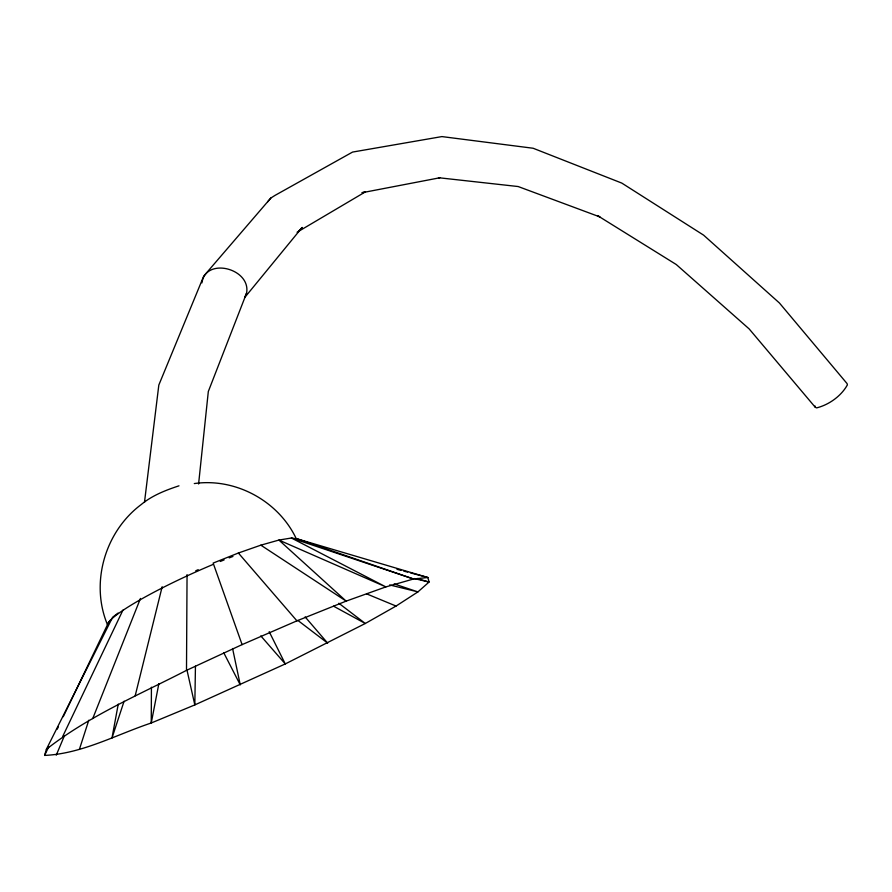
<?xml version="1.0" encoding="UTF-8"?>
<svg xmlns="http://www.w3.org/2000/svg" width="892" height="892" viewBox="0 0 892 892"><rect width="100%" height="100%" fill="white"/><g stroke="black" fill="none" stroke-linecap="round" stroke-linejoin="round"><path stroke-width="1.34" d="M151.428 687.186L151.25 722.988C116.272 734.651 81.986 753.762 44.6 755.413L46.373 749.302L112.615 617.242L118.079 613.049M46.373 749.302C88.721 716.086 138.929 694.868 186.495 670.371L187.052 574.615M195.448 666.146L194.824 704.903L151.25 722.988L158.854 683.685M201.904 282.898C205.651 256.517 251.276 268.682 246.56 293.167L208.315 391.51L198.593 483.999M144.471 502.408L158.821 385.054L203.733 276.107L270.845 198.035L275.026 195.393L352.563 152.075L441.908 136.588L533.126 148.25L621.802 183.094L703.621 235.154L779.418 302.99L847.054 383.571L847.4 384.876C841.189 396.07 829.047 404.745 816.682 407.878L815.333 407.343L749.168 328.925L676.259 264.523L597.484 215.563L599.926 216.946L518.163 186.54L438.496 177.709M118.257 704.111L111.968 738.074L124.088 701.212M135.183 695.793L162.166 586.724M79.466 749.135L88.787 720.234M92.735 718.573L140.457 598.443M246.56 293.167L244.72 297.515L302.165 227.427L298.898 231.106M56.241 755.189L64.324 735.978M62.518 736.837L122.94 610.117M44.6 755.413L48.804 746.671M57.222 729.177L58.426 726.679M63.232 716.689L108.3 622.995L110.463 620.118M267.645 201.782L270.845 198.035M186.93 669.836L194.824 704.903L285.273 663.938L365.296 623.486L396.059 606.047L417.924 591.898L429.052 582.063L427.892 577.514L297.66 539.013L291.405 538.01L278.906 540.073L260.843 545.168L238.387 553.018L213.143 563.086L242.1 644.615L186.495 670.371M297.081 232.243L365.464 191.825L362.096 192.65M195.749 570.769L198.236 569.676M242.1 644.615L296.936 620.843L346.163 601.119L385.879 586.903L413.509 578.997L427.892 577.514L410.42 572.876M178.98 485.828C165.622 490.221 152.053 495.528 141.137 504.604C105.044 531.621 90.003 582.766 107.464 624.679A104.163 13.458 -24 0 1 212.519 564.681M362.33 192.661L439.801 177.776M194.3 483.564C235.778 477.599 278.962 501.271 296.545 539.314M414.178 578.529L429.052 582.063L417.088 578.507M389.659 584.929L417.924 591.898L394.164 583.914M396.973 569.308L401.01 570.378M403.697 571.092L407.722 572.162M297.66 539.013L413.509 578.997L291.405 538.01L385.879 586.903L278.906 540.073L346.163 601.119L260.843 545.168M366.545 593.838L396.059 606.047M333.552 606.181L365.296 623.486L338.826 603.248M297.839 620.397L327.665 643.132L305.12 616.896M260.821 635.918L285.273 663.938L269.194 631.67M238.387 553.018L296.936 620.843M223.769 652.788L240.26 684.878L232.578 648.506M815.065 406.016L815.333 407.343M220.268 561.469A104.163 13.458 -24 0 1 224.126 559.908M229.211 557.89A104.163 13.458 -24 0 1 232.957 556.441"/></g></svg>
